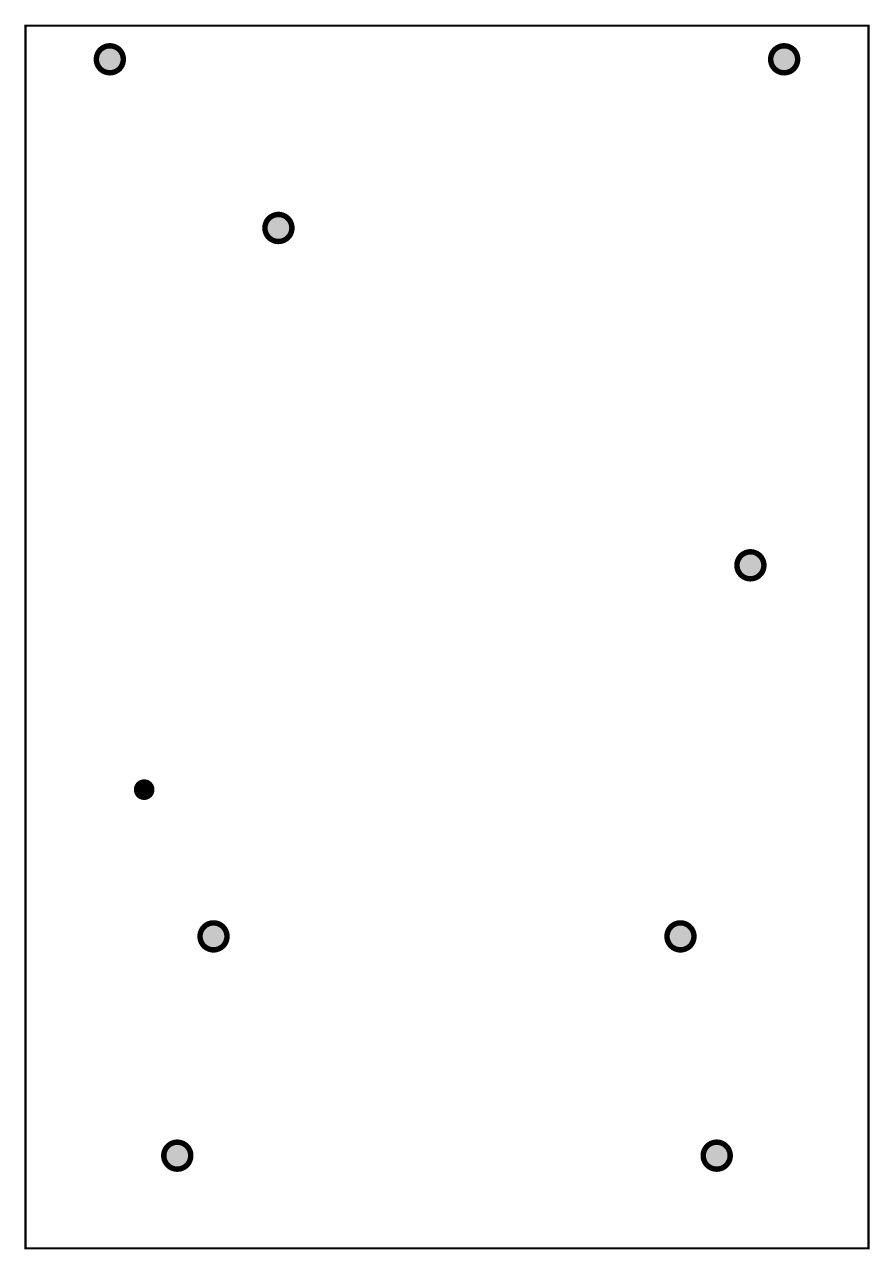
# Model space of a CAD drawing. Header units: millimetres. Extents: x 0 to 100, y -1 to 144.
import ezdxf

# ---------------------------------------------------------------- set-up
doc = ezdxf.new("R2010")
doc.units = ezdxf.units.MM
doc.header["$MEASUREMENT"] = 0
doc.layers.add('Board-Outline-Layer', color=7, linetype='Continuous', true_color=0xff00ff)
doc.layers.add('Multi-Layer', color=7, linetype='Continuous', true_color=0xc0c0c0)

msp = doc.modelspace()

# ---------------------------------------------------------------- hatches: boundary and pattern name
at = {"layer": 'Multi-Layer'}
for points in [[(8.4, 140, 1), (11.6, 140, 1)], [(88.4, 140, 1), (91.6, 140, 1)], [(28.4, 120, 1), (31.6, 120, 1)], [(84.4, 80, 1), (87.6, 80, 1)], [(13.17, 53.4, 1), (14.97, 53.4, 1)], [(20.7, 36, 1), (23.9, 36, 1)], [(76.1, 36, 1), (79.3, 36, 1)], [(16.4, 10, 1), (19.6, 10, 1)], [(80.4, 10, 1), (83.6, 10, 1)]]:
    msp.add_hatch(color=256, dxfattribs=at).paths.add_polyline_path(points)

# ---------------------------------------------------------------- linework, layer by layer
at = {"layer": 'Board-Outline-Layer', "const_width": 0.254}
msp.add_lwpolyline([(0, -1), (0, 144), (100, 144), (100, -1)], close=True, dxfattribs=at)
at = {"layer": 'Multi-Layer', "const_width": 0.645}
for points in [[(8.4, 140, 1), (11.6, 140, 1)], [(88.4, 140, 1), (91.6, 140, 1)], [(28.4, 120, 1), (31.6, 120, 1)], [(84.4, 80, 1), (87.6, 80, 1)], [(13.17, 53.4, 1), (14.97, 53.4, 1)], [(16.4, 10, 1), (19.6, 10, 1)], [(80.4, 10, 1), (83.6, 10, 1)]]:
    msp.add_lwpolyline(points, format="xyb", close=True, dxfattribs=at)
for points in [[(20.7, 36, 1), (23.9, 36), (23.9, 36, 1), (20.7, 36)], [(76.1, 36, 1), (79.3, 36), (79.3, 36, 1), (76.1, 36)]]:
    msp.add_lwpolyline(points, format="xyb", dxfattribs=at)

doc.saveas('drawing.dxf')
